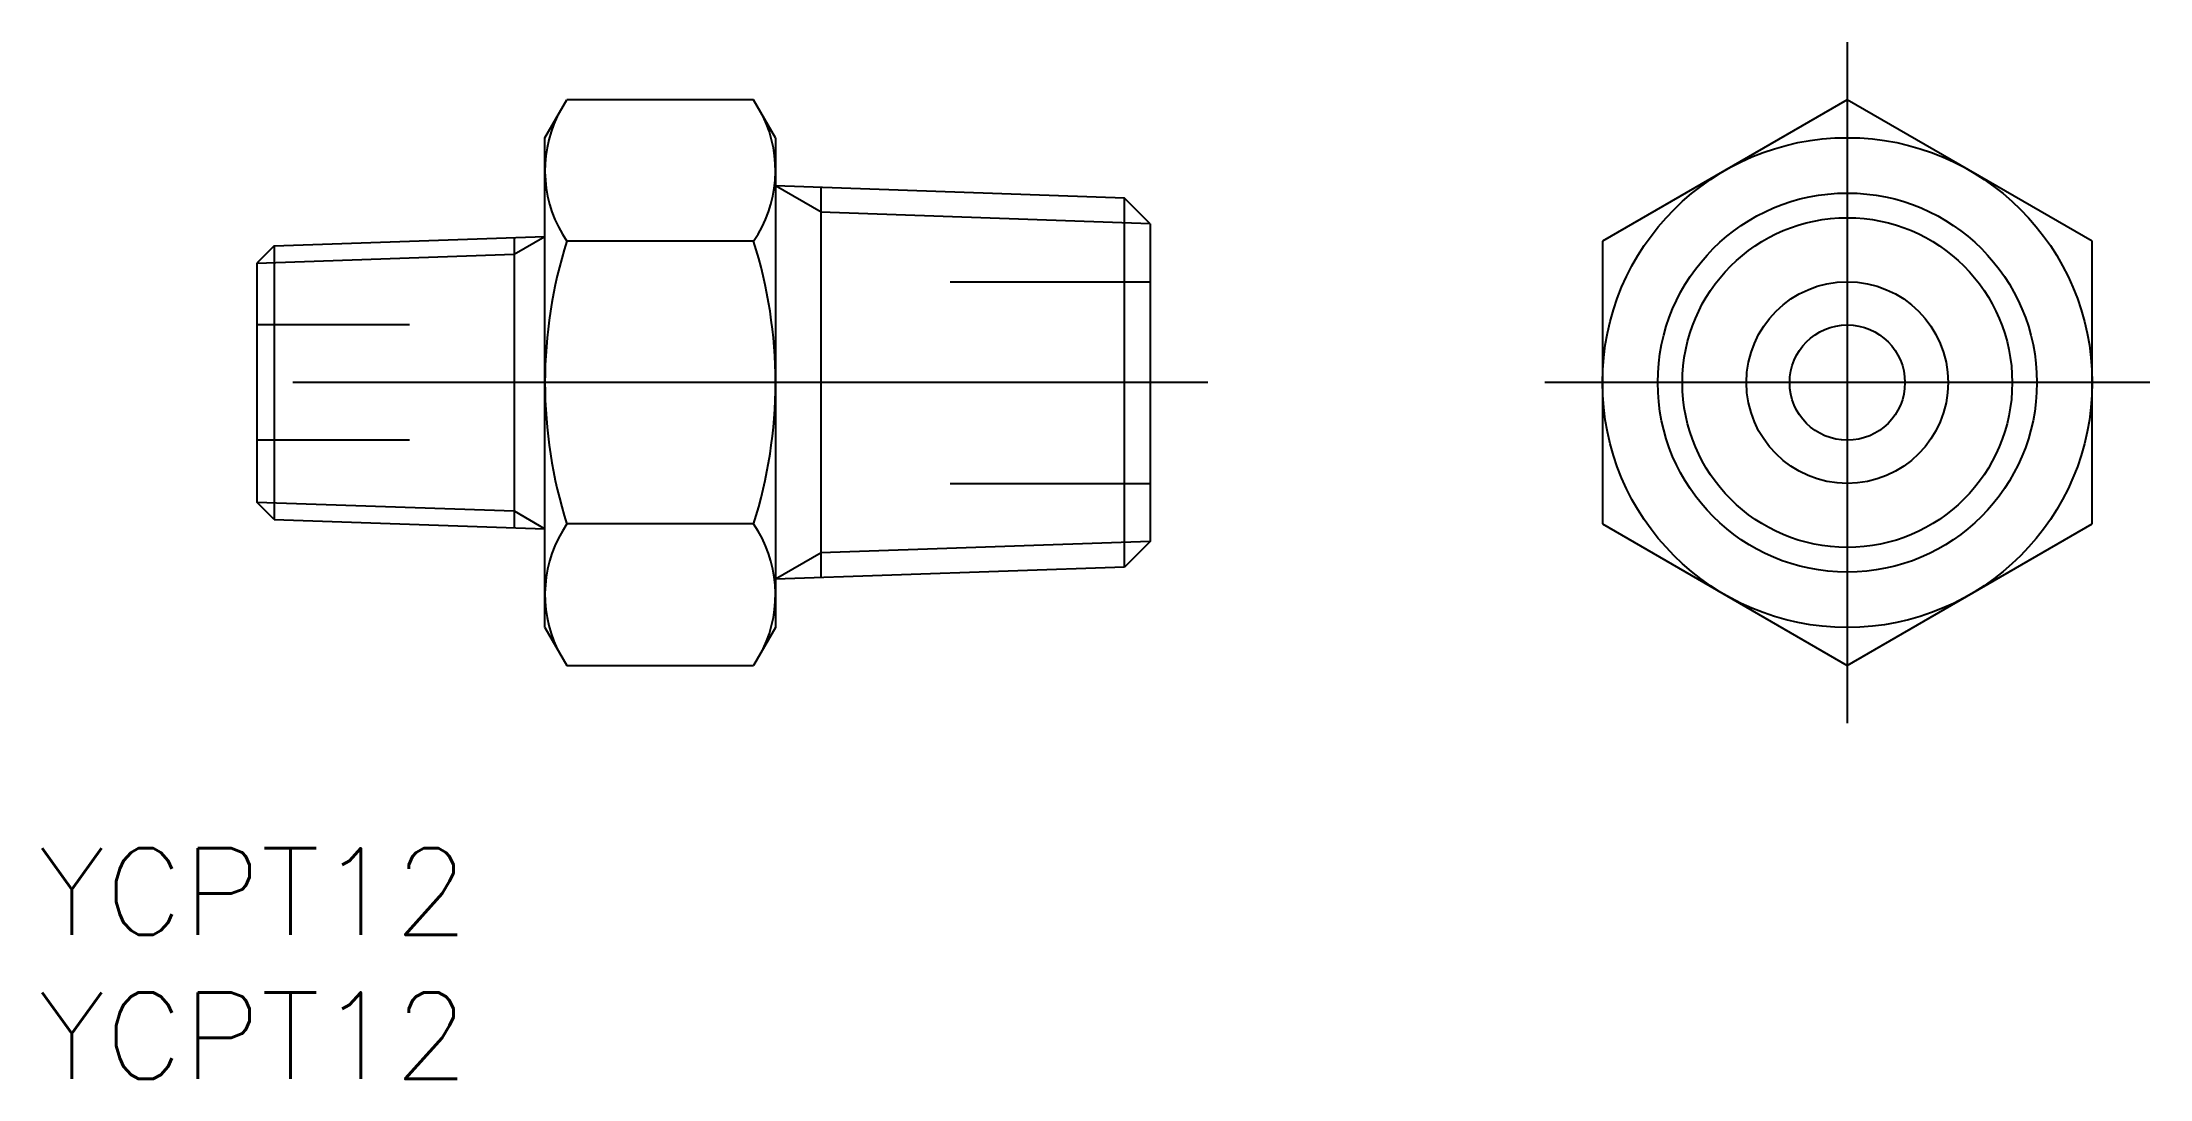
# Model space of a CAD drawing. Extents: x -62.7 to 10.5, y -24.2 to 11.8.
import ezdxf

# ---------------------------------------------------------------- set-up
doc = ezdxf.new("R2010")
doc.units = 0
doc.linetypes.add('CENTER', pattern=[50.8, 31.75, -6.35, 6.35, -6.35])
doc.linetypes.add('DASHED', pattern=[19.05, 12.7, -6.35])
doc.layers.get('0').update_dxf_attribs({"linetype": 'CONTINUOUS'})
doc.layers.add('CENTER', color=1, linetype='CENTER')
doc.styles.get("Standard").update_dxf_attribs({"font": 'txt.shx', "height": 3, "bigfont": 'bigfont.shx'})

msp = doc.modelspace()

# ---------------------------------------------------------------- linework, layer by layer
at = {"color": 7, "linetype": 'CONTINUOUS'}
for p, q in [((-45.2, 8.5), (-44.441, 9.815)), ((-37.959, 9.815), (-44.441, 9.815)), ((-37.2, 8.5), (-37.959, 9.815)), ((0, 9.815), (-8.5, 4.907)), ((8.5, 4.907), (0, 9.815)), ((-45.2, -8.5), (-45.2, 8.5)), ((-37.2, 8.5), (-37.2, -8.5)), ((-25.087, 6.4), (-37.2, 6.823)), ((-35.622, 6.767), (-35.622, -6.767)), ((-25.087, -6.4), (-25.087, 6.4)), ((-24.2, 5.513), (-25.087, 6.4)), ((-24.2, 5.513), (-24.2, -5.513)), ((-54.598, 4.746), (-55.2, 4.144)), ((-54.598, 4.746), (-45.2, 5.075)), ((-54.598, 4.746), (-54.598, -4.746)), ((-46.271, 5.037), (-46.271, -5.037)), ((-37.959, 4.907), (-44.441, 4.907)), ((-8.5, 4.907), (-8.5, -4.907)), ((8.5, -4.907), (8.5, 4.907)), ((-55.2, 4.144), (-55.2, -4.144)), ((-54.598, -4.746), (-55.2, -4.144)), ((-54.598, -4.746), (-45.2, -5.075)), ((-37.959, -4.907), (-44.441, -4.907)), ((-8.5, -4.907), (0, -9.815)), ((0, -9.815), (8.5, -4.907)), ((-24.2, -5.513), (-25.087, -6.4)), ((-25.087, -6.4), (-37.2, -6.823)), ((-45.2, -8.5), (-44.441, -9.815)), ((-37.2, -8.5), (-37.959, -9.815)), ((-44.441, -9.815), (-37.959, -9.815))]:
    msp.add_line(p, q, dxfattribs=at)
at = {"color": 3, "linetype": 'CONTINUOUS'}
for p, q in [((-35.619, 5.911), (-37.198, 6.823)), ((-24.2, 5.513), (-35.622, 5.911)), ((-55.2, 4.144), (-46.271, 4.456)), ((-46.271, 4.456), (-45.2, 5.075)), ((-55.2, -4.144), (-46.271, -4.456)), ((-46.271, -4.456), (-45.2, -5.075)), ((-24.2, -5.513), (-35.622, -5.911)), ((-35.619, -5.911), (-37.198, -6.823))]:
    msp.add_line(p, q, dxfattribs=at)
at = {"color": 3, "linetype": 'DASHED'}
for p, q in [((-31.143, 3.5), (-24.2, 3.5)), ((-49.899, 2), (-55.2, 2)), ((-49.899, -2), (-55.2, -2)), ((-31.143, -3.5), (-24.2, -3.5))]:
    msp.add_line(p, q, dxfattribs=at)
at = {"color": 7, "linetype": 'CONTINUOUS'}
for radius in [8.5, 6.579, 3.5, 2]:
    msp.add_circle((0, 0), radius, dxfattribs=at)
at = {"color": 3, "linetype": 'CONTINUOUS'}
msp.add_circle((0, 0), 5.723, dxfattribs=at)
at = {"color": 7, "linetype": 'CONTINUOUS'}
for centre, radius, start, end in [((-40.855, 7.361), 4.345, 154.38425, 214.38425), ((-41.545, 7.361), 4.345, 325.61575, 25.61575), ((-28.959, 0), 16.241, 162.41205, 197.58795), ((-53.441, 0), 16.241, 342.41205, 17.58795), ((-40.855, -7.361), 4.345, 145.61575, 205.61575), ((-41.545, -7.361), 4.345, 334.38425, 34.38425)]:
    msp.add_arc(centre, radius, start, end, dxfattribs=at)
at = {"layer": 'CENTER', "color": 1, "linetype": 'CENTER'}
for p, q in [((0, 11.815), (0, -11.815)), ((-22.2, 0), (-57.2, 0)), ((10.5, 0), (-10.5, 0))]:
    msp.add_line(p, q, dxfattribs=at)

# ---------------------------------------------------------------- texts
at = {"color": 7, "linetype": 'CONTINUOUS'}
for p in [(-62.781, -19.163), (-62.781, -24.163)]:
    msp.add_text('YCPT12', height=3, dxfattribs=at).set_placement(p)

doc.saveas('drawing.dxf')
